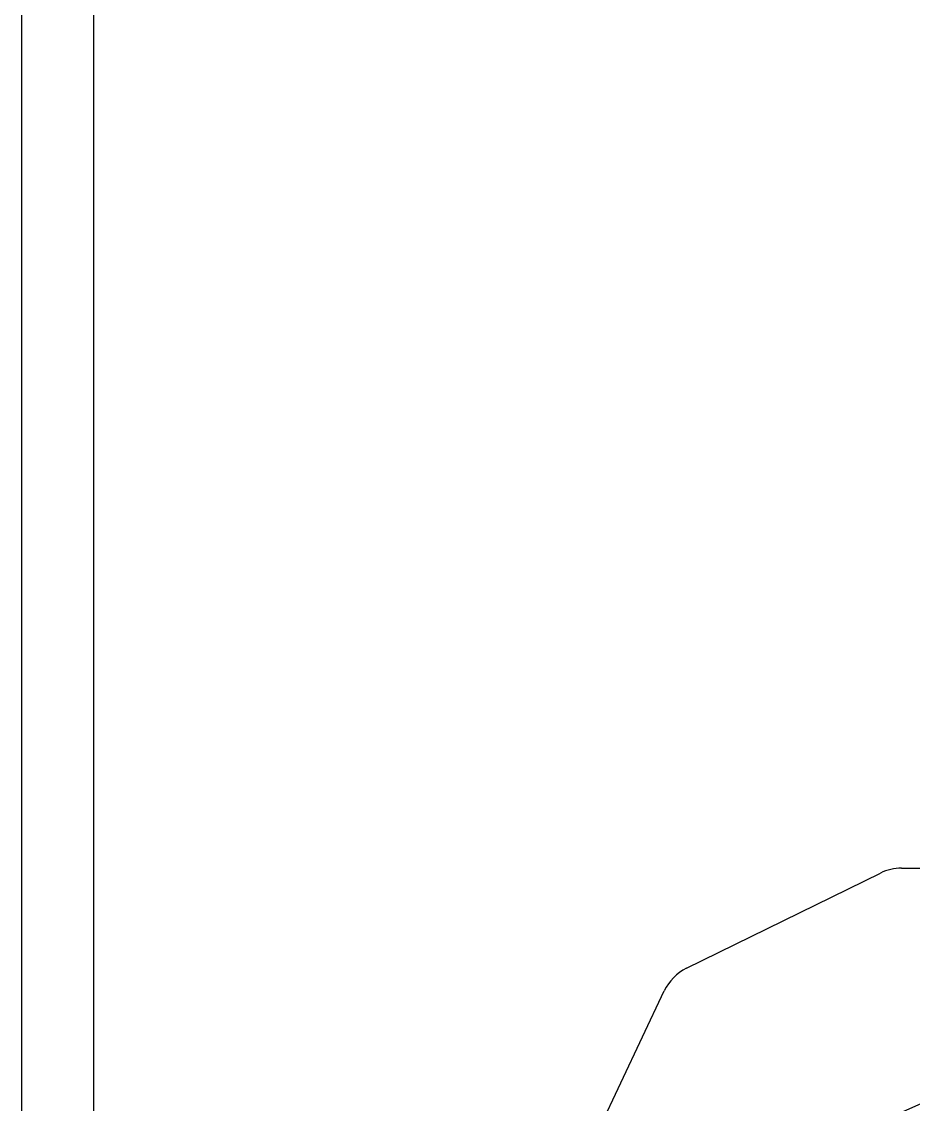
# Model space of a CAD drawing. Extents: x 17.3 to 113.1, y 4.8 to 84.5.
# Drawn here: x 103.085 to 105.405, y 39.331 to 42.151 of the extents above; entities that cross this region are included whole.
import ezdxf

# ---------------------------------------------------------------- set-up
doc = ezdxf.new("R2010")
doc.units = 0
doc.header["$MEASUREMENT"] = 0
doc.layers.add('OBJECT', color=7, linetype='CONTINUOUS')

msp = doc.modelspace()

# ---------------------------------------------------------------- linework, layer by layer
at = {"layer": 'OBJECT'}
for p, q in [((103.0847, 35.1139), (103.0847, 44.0865)), ((103.2727, 37.2701), (103.2727, 44.0865)), ((104.8151, 39.6858), (105.3198, 39.9337)), ((105.3749, 39.9465), (105.4659, 39.9465)), ((104.295, 38.6471), (104.7572, 39.6269))]:
    msp.add_line(p, q, dxfattribs=at)
for centre, radius, start, end in [((105.3749, 39.8215), 0.125, 90, 116.1616), ((104.8703, 39.5736), 0.125, 116.1616, 154.7468), ((106.9727, 35.9065), 3.76, 107.9987, 163.7593)]:
    msp.add_arc(centre, radius, start, end, dxfattribs=at)

doc.saveas('drawing.dxf')
